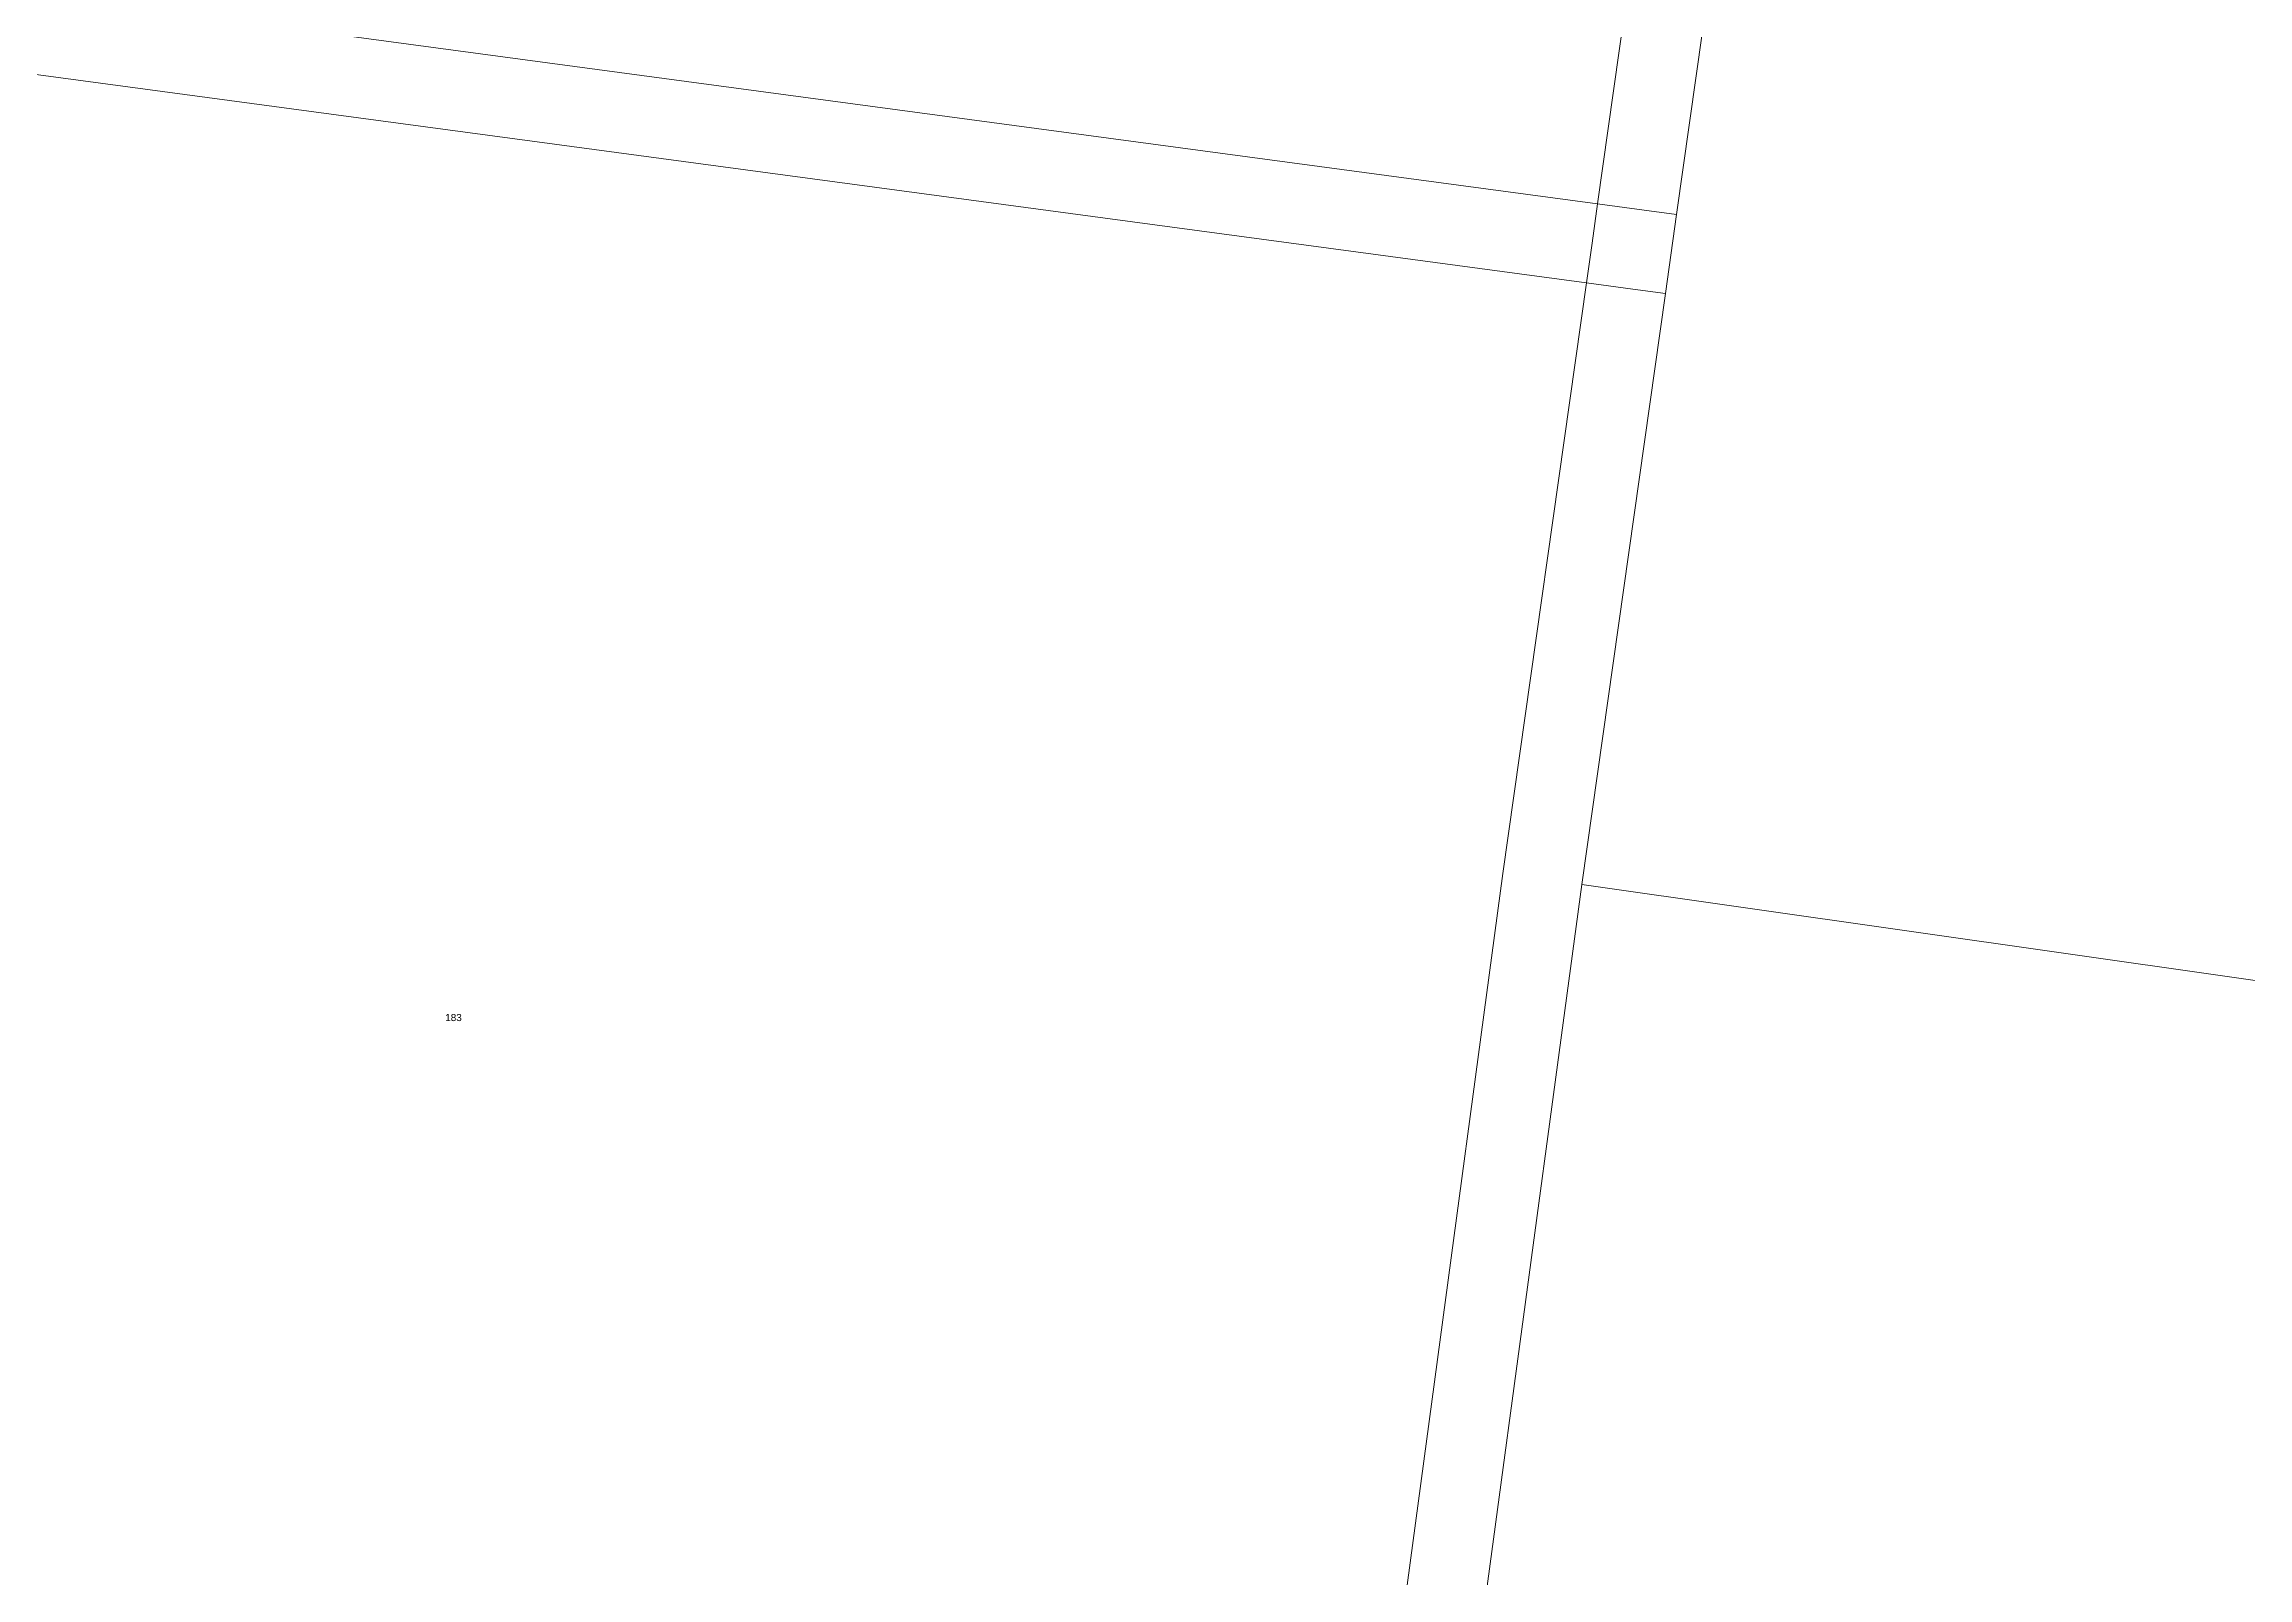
# Model space of a CAD drawing. Header units: metres. Extents: x 277863 to 282129, y 6130772 to 6135401.
# Drawn here: x 278690 to 279246, y 6132378 to 6132765 of the extents above; entities that cross this region are included whole.
import ezdxf

# ---------------------------------------------------------------- set-up
doc = ezdxf.new("R2010")
doc.units = ezdxf.units.M
doc.layers.add('Cadastre Land Parcels_SP_EXT', color=9, linetype='Continuous', lineweight=5)
doc.layers.add('Cadastre Roads_SP_EXT', color=9, linetype='Continuous', lineweight=5)
doc.styles.get("Standard").update_dxf_attribs({"font": 'arial.ttf'})

msp = doc.modelspace()

# ---------------------------------------------------------------- linework, layer by layer
at = {"layer": 'Cadastre Land Parcels_SP_EXT', "linetype": 'Continuous'}
for points in [[(279148.66, 6133195.36), (278814.27, 6133244.07), (278779.11, 6132996.46), (278746.93, 6132769.85), (279082.05, 6132724.82), (279148.66, 6133195.36)], [(279401.46, 6132784), (279134.83, 6132954.13), (279101.99, 6132722.14), (279099.17, 6132702.22), (279078.05, 6132553.03), (279363.03, 6132512.46), (279401.46, 6132784)], [(279079.23, 6132704.9), (278666.06, 6132760.42), (278648.47, 6132627.91), (278623.73, 6132441.5), (278617.01, 6132390.94), (278613.19, 6132362.25), (279024.44, 6132304.86), (279058.13, 6132555.85), (279079.23, 6132704.9)], [(279278.73, 6131249.41), (279310.96, 6131396.23), (279531.54, 6132401.24), (279550.11, 6132485.83), (279528.23, 6132488.95), (279363.03, 6132512.46), (279078.05, 6132553.03), (278992.81, 6131920.9), (278992.38, 6131917.71), (279266.05, 6131877.5), (279205.77, 6131444.27), (279200.31, 6131393.55), (279185, 6131251.43), (279123, 6131220.43), (279173.09, 6131135.89), (279179.81, 6131116.48), (279206.27, 6131064.54), (279248.75, 6131035.47), (279278.73, 6131249.41)]]:
    msp.add_lwpolyline(points, close=True, dxfattribs=at)
at = {"layer": 'Cadastre Roads_SP_EXT', "linetype": 'Continuous'}
for points in [[(279185.21, 6133209.53), (279218.15, 6133442.26), (279198.24, 6133445.14), (279162.6, 6133193.39), (279148.66, 6133195.37), (279082.05, 6132724.82), (279093.78, 6132723.24), (279101.99, 6132722.14), (279134.83, 6132954.13), (279165.76, 6133172.62), (279179.7, 6133170.65), (279185.21, 6133209.53)], [(279080.65, 6132714.92), (279082.05, 6132724.82), (278746.93, 6132769.85), (278688.66, 6132777.68), (278696.86, 6132839.36), (278644.17, 6132846.53), (278312.14, 6132891.71), (278307.27, 6132881.74), (278302.85, 6132872.67), (278339.63, 6132867.66), (278674.26, 6132822.14), (278666.06, 6132760.42), (279079.23, 6132704.9), (279080.65, 6132714.92)], [(279099.17, 6132702.22), (279090.96, 6132703.32), (279079.23, 6132704.9), (279058.13, 6132555.85), (279024.44, 6132304.86), (278972.48, 6131920.63), (278977.84, 6131919.84), (278916.14, 6131522.18), (278914.18, 6131506.72), (278920.3, 6131505.95), (278929.06, 6131504.85), (278931, 6131520.09), (278939.46, 6131574.61), (278990.27, 6131902.1), (278992.38, 6131917.71), (278992.81, 6131920.9), (279078.05, 6132553.03), (279099.17, 6132702.22)]]:
    msp.add_lwpolyline(points, close=True, dxfattribs=at)

# ---------------------------------------------------------------- texts
at = {"layer": 'Cadastre Land Parcels_SP_EXT'}
msp.add_text('183', height=1.8, dxfattribs=at).set_placement((278791.28, 6132518.58))

doc.saveas('drawing.dxf')
